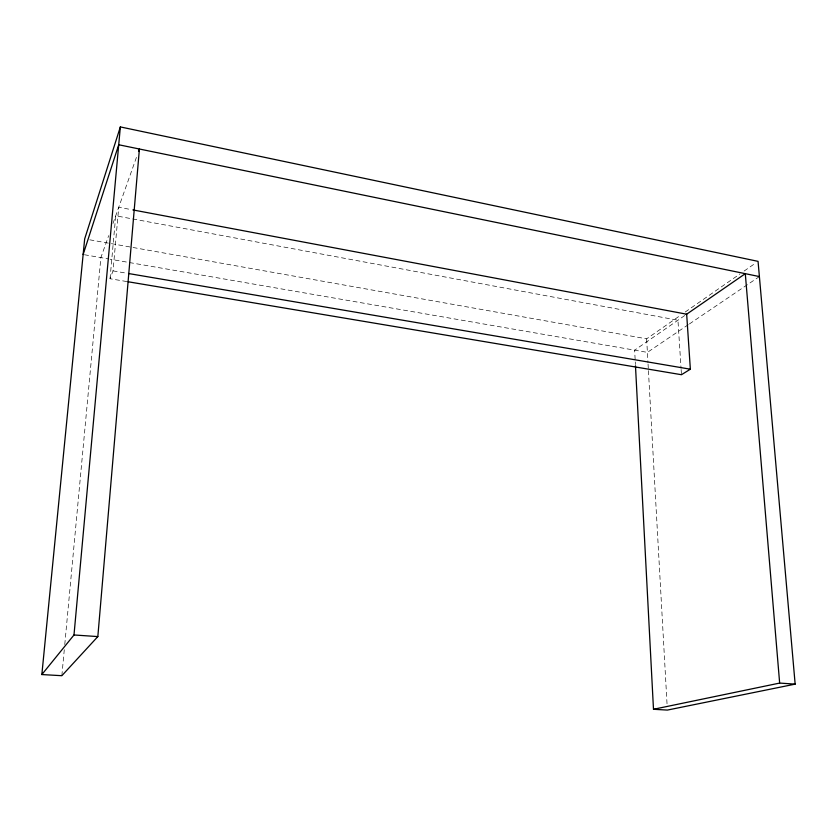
<?xml version="1.0" encoding="UTF-8"?>
<svg xmlns="http://www.w3.org/2000/svg" width="837" height="837" viewBox="0 0 837 837"><rect width="100%" height="100%" fill="white"/><g stroke="black" fill="none" stroke-linecap="round" stroke-linejoin="round"><path stroke-width="0.63" stroke-dasharray="4.18 3.14" d="M126.764 281.546L110.034 278.731L113.037 270.885L118.739 207.252L131.587 209.679M110.034 278.731L115.715 215.789L677.939 320.236L681.046 368.228M61.854 675.7L64.282 649.732M64.763 644.532L100.879 257.597L108.674 235.636M112.995 223.437L137.237 155.117M89.821 239.821L646.645 338.828L680.931 314.994M685.21 312.013L739.845 274.023M744.135 271.042L755.916 262.849M684.729 315.539L634.645 350.159L635.199 360.611M688.328 324.672L647.409 352.377L110.191 259.219M689.406 323.95L759.4 276.576M113.037 270.885L127.214 273.301M84.411 254.741L108.904 258.989M681.13 369.525L681.464 374.714M646.645 338.828L647.984 362.819M648.058 364.126L648.351 369.347M648.424 370.645L667.089 704.848M635.262 361.919L635.398 364.524"/><path stroke-width="1.26" d="M635.471 365.832L653.488 709.284L667.382 710.079L795.15 684.132L758.06 261.364L120.35 126.921L84.673 238.911L41.85 674.559L61.854 675.7L97.835 636.591L139.402 149.017L138.534 151.455M41.85 674.559L73.991 634.969L120.35 126.921M83.135 254.521L118.728 144.759L759.4 276.576M686.214 314.513L745.296 273.678L779.655 683.076L795.15 684.132M132.874 209.92L686.664 314.199L690.358 369.201L681.464 374.714L128.051 281.755M653.488 709.284L779.655 683.076M73.991 634.969L97.835 636.591M128.5 273.521L690.358 369.201"/></g></svg>
